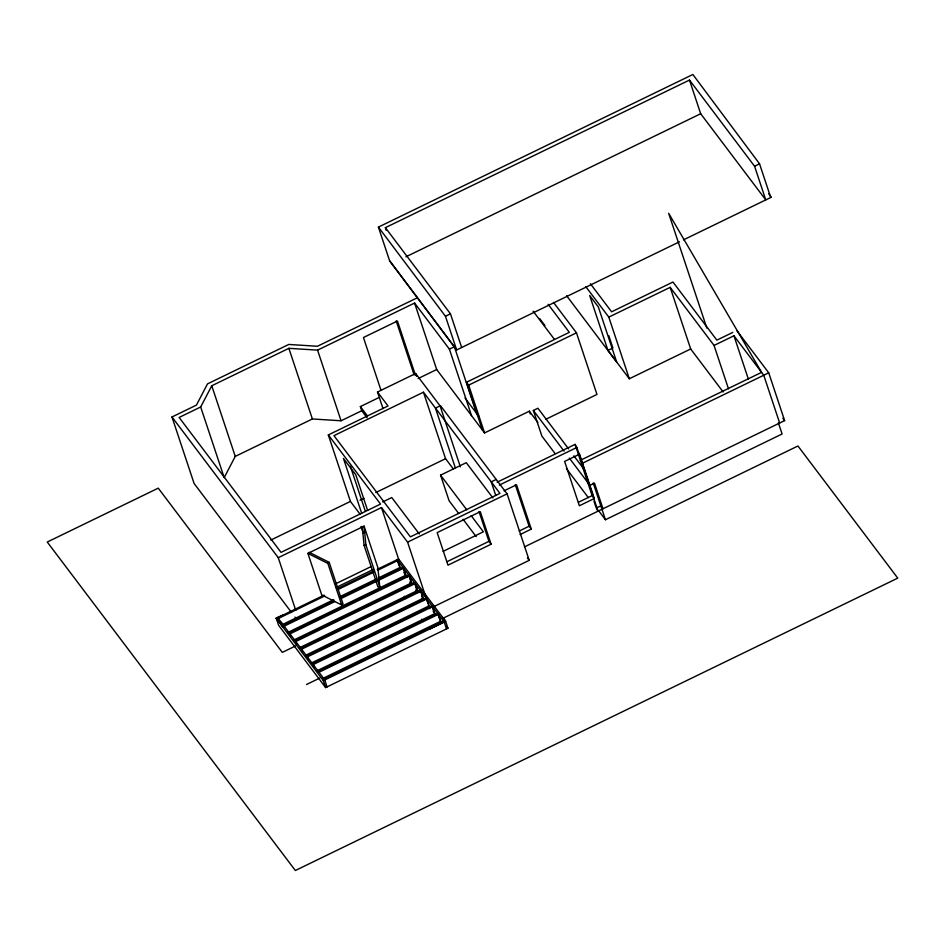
<?xml version="1.0" encoding="UTF-8"?>
<svg xmlns="http://www.w3.org/2000/svg" width="945" height="945" viewBox="0 0 945 945"><rect width="100%" height="100%" fill="white"/><g stroke="black" fill="none" stroke-linecap="round" stroke-linejoin="round"><path stroke-width="1.42" d="M460.357 466.818L440.075 405.877L415.646 373.523L377.504 392.033L388.017 405.96L328.317 434.936L380.54 504.087L281.043 552.376L179.125 417.454L200.683 406.988L211.763 385.761L288.875 348.327L317.567 350.134L414.583 303.05L449.395 349.142L471.52 415.635M367.097 417.784L361.758 410.732L341.062 420.773L312.382 418.966L235.258 456.4L224.189 477.627L200.683 406.988M309.204 552.305L329.179 562.334L343 603.89L341.688 604.977L321.713 594.937L307.893 553.392L364.073 526.117L377.894 567.673L379.725 586.514L377.917 586.939L364.097 545.395L362.266 526.542M307.893 553.392L327.868 563.421L329.179 562.334M679.455 241.814L456.659 349.933L389.612 260.785L378.413 227.107L692.862 74.49L759.544 163.828L770.742 197.505M386.269 230.356L385.371 227.662L689.484 80.065L754.571 166.237L765.769 199.915L700.682 113.743L689.484 80.065M389.612 260.785L456.659 349.933L445.461 316.268L378.413 227.107M405.877 256.827L700.682 113.743M417.383 297.746L317.437 346.26L288.757 344.452L207.51 383.883L196.43 405.11L171.978 416.981L194.091 483.462L291.497 612.431M445.461 316.268L450.458 313.834L461.668 347.512M754.571 166.237L759.544 163.828M449.395 349.142L454.38 346.732L476.493 413.213M683.436 239.876L771.309 197.221L768.663 193.737M361.758 410.732L360.376 406.574L378.839 397.609M418.127 378.543L436.696 369.53L484.572 432.916L529.318 411.205L537.87 422.533M423.454 392.21L333.951 435.645L410.39 536.855L499.94 493.384L423.454 392.21L445.567 458.691L453.293 468.921M482.399 430.034L466.499 382.252L569.315 332.345L548.135 304.302M466.499 382.252L468.673 385.135L576.474 332.817L596.968 394.443L545.737 419.308M585.853 286.737L608.804 317.118L670.17 287.339L714.054 345.433L728.5 388.867M440.075 405.877L435.468 408.122L455.277 467.68M607.954 350.43L616.636 361.923L598.362 306.995L589.68 295.501L607.954 350.43L612.927 348.008L608.804 335.629M555.034 453.494L541.863 436.07L533.346 410.449L537.906 408.24L568.618 448.899M270.837 540.056L350.43 501.429L360.01 514.104M360.021 500.224L363.967 498.298M375.815 492.558L445.567 458.691M566.646 295.785L629.311 378.756L690.677 348.977L723.149 391.962M382.69 501.949L391.762 497.542L419.296 533.996M732.777 332.416L716.853 340.141L672.97 282.035L611.604 311.815L590.424 283.772M458.703 513.501L449.099 500.779L440.571 475.158L466.275 462.684L492.924 497.968M714.054 345.433L733.958 335.782L763.761 375.248L779.66 423.029M171.978 416.981L278.243 557.68L381.473 507.571L407.59 542.146L425.557 596.165M496.208 479.446L491.235 481.856L495.771 495.475M497.129 482.21L575.08 444.386L576.84 447.469L598.031 511.186L596.862 509.131M499.303 485.092L576.84 447.469M504.098 490.809L516.537 484.773L531.279 529.106L520.093 534.539M579.557 454.191L564.626 461.432L579.368 505.764L594.299 498.511L579.557 454.191L578.104 452.277M407.59 542.146L507.087 493.845L529.212 560.338L433.684 606.702M524.44 546.895L784.633 420.619L768.734 372.826L582.545 463.192L580.372 460.309L761.587 372.365L668.647 213.275L706.848 328.104M335.44 583.892L371.255 566.504M336.29 587.412L373.44 569.386M442.744 617.463L445.52 620.948L447.942 628.224L325.635 687.582L323.332 680.66L276.271 618.349L324.159 595.114M337.424 588.676L373.251 571.288M377.232 569.351L398.577 558.991L445.638 621.302L323.332 680.66M278.362 618.491L324.796 595.952M338.062 589.515L373.889 572.127M377.858 570.201L397.762 560.539L400.066 567.461L378.839 577.761M281.988 624.775L333.739 599.662M340.365 596.437L376.193 579.049M283.535 625.33L333.939 600.866M340.578 597.642L376.393 580.254M379.051 578.966L402.936 567.378M284.161 626.169L334.577 601.705M341.216 598.48L403.562 568.217L405.866 575.151L287.8 632.453M443.075 551.384L483.367 531.822L471.142 515.627M289.335 633.02L408.736 575.068L411.04 581.99M447.127 561.649L488.931 541.355L491.105 544.237L447.989 565.169L437.169 532.614L480.284 511.694L491.105 544.237M293.6 640.143L411.677 582.829L409.374 575.907L289.973 633.859L290.895 636.623M519.159 531.055L529.106 526.223L531.279 529.106M578.446 502.279L592.125 495.629L594.299 498.511M295.135 640.698L414.536 582.746L416.839 589.668M295.525 645.978L282.307 652.393L158.252 488.152L47.25 542.028L295.348 870.51L897.75 578.127L797.946 445.993L442.732 618.396M299.4 647.821L417.477 590.507L415.174 583.585L295.773 641.537L296.695 644.313M300.935 648.376L420.336 590.424M305.2 655.499L423.277 598.197L420.974 591.275L301.573 649.227L302.494 651.991M306.747 656.066L426.148 598.114M598.421 510.442L605.438 519.738L782.094 434.003L778.396 422.923M311.011 663.189L429.077 605.875L426.774 598.953L307.373 656.905L308.294 659.669M312.547 663.744L431.948 605.792M316.811 670.867L434.889 613.565L432.586 606.631L313.185 664.583L314.106 667.359M318.347 671.434L437.748 613.482L439.59 619.022M318.985 672.273L438.385 614.321L440.689 621.243L322.611 678.557M306.546 684.487L319.764 678.073M324.147 679.112L443.548 621.16M364.097 545.395L365.904 544.958L364.073 526.117M276.271 618.349L278.291 618.384M278.527 618.703L276.401 618.325L279.661 622.826L281.669 622.861M279.413 622.507L281.421 622.542M284.563 626.7L282.555 626.665L279.543 622.483M736.746 330.478L768.734 372.826M782.85 418.257L784.633 420.619M553.522 302.424L576.474 332.817M539.595 318.489L544.899 325.493M533.134 311.177L554.325 339.231M573.875 455.868L584.412 469.807M533.346 410.449L564.059 451.108M569.315 458.077L589.916 485.352L594.488 483.143L603.005 508.764L600.831 505.882L596.271 508.103L593.968 501.169M385.371 227.662L450.458 313.834M566.433 468.602L588.369 497.649M465.034 398.058L478.997 416.544M440.488 405.677L507.087 493.845M527.464 558.034L529.212 560.338M440.571 475.158L466.783 509.851M463.074 519.289L476.174 536.63M360.376 406.574L367.357 415.812M446.17 625.874L447.942 628.224M399.428 566.622L401.212 568.973M403.869 572.505L407.425 577.206M410.981 581.907L412.752 584.258M416.308 588.959L418.966 592.48M421.635 596.011L424.293 599.543M428.451 605.036L429.077 605.875M433.176 611.297L435.834 614.817M440.051 620.404L442.047 623.05M409.681 582.12L411.429 584.423M415.776 590.188L417.513 592.491M421.872 598.256L423.608 600.559M427.967 606.324L429.703 608.627L428.782 605.863M404.318 596.307L406.055 598.598M421.635 619.235L423.372 621.526M295.041 617.12L296.813 619.471M277.724 617.652L324.785 679.951L327.053 687.015M325.635 687.582L278.586 625.283L276.164 618.006L283.807 614.699M733.958 335.782L748.393 379.205M670.17 287.339L690.677 348.977M608.804 317.118L629.311 378.756M593.2 482.954L605.438 519.738M575.08 444.386L577.383 451.308M577.808 452.596L592.125 495.629M529.318 411.205L530.239 413.969M515.285 484.667L529.106 526.223M468.673 385.135L484.572 432.916M414.583 303.05L436.696 369.53M479.009 511.517L488.931 541.355M415.646 373.523L416.568 376.299M415.41 375.035L397.443 321.016L363.447 337.519L380.953 390.155M396.191 320.91L414.158 374.929M377.504 392.033L383.032 408.665M445.012 621.597L437.476 625.259M446.489 628.921L444.185 621.999L397.124 559.7L398.967 565.24M432.408 607.174L433.79 611.332M436.85 625.566L429.313 629.216M426.608 599.496L427.99 603.654M420.797 591.818L422.651 597.358M403.397 568.76L405.24 574.3M381.473 507.571L399.499 561.767M317.567 350.134L341.062 420.773M367.617 510.394L355.781 474.792L343.448 458.455L361.663 513.23M350.371 466.239L365.396 511.422M361.014 526.436L363.317 533.358M365.904 544.958L379.725 586.514M328.317 434.936L350.43 501.429M288.875 348.327L312.382 418.966M327.868 563.421L341.688 604.977M278.243 557.68L295.75 610.305M211.763 385.761L235.258 456.4"/></g></svg>
